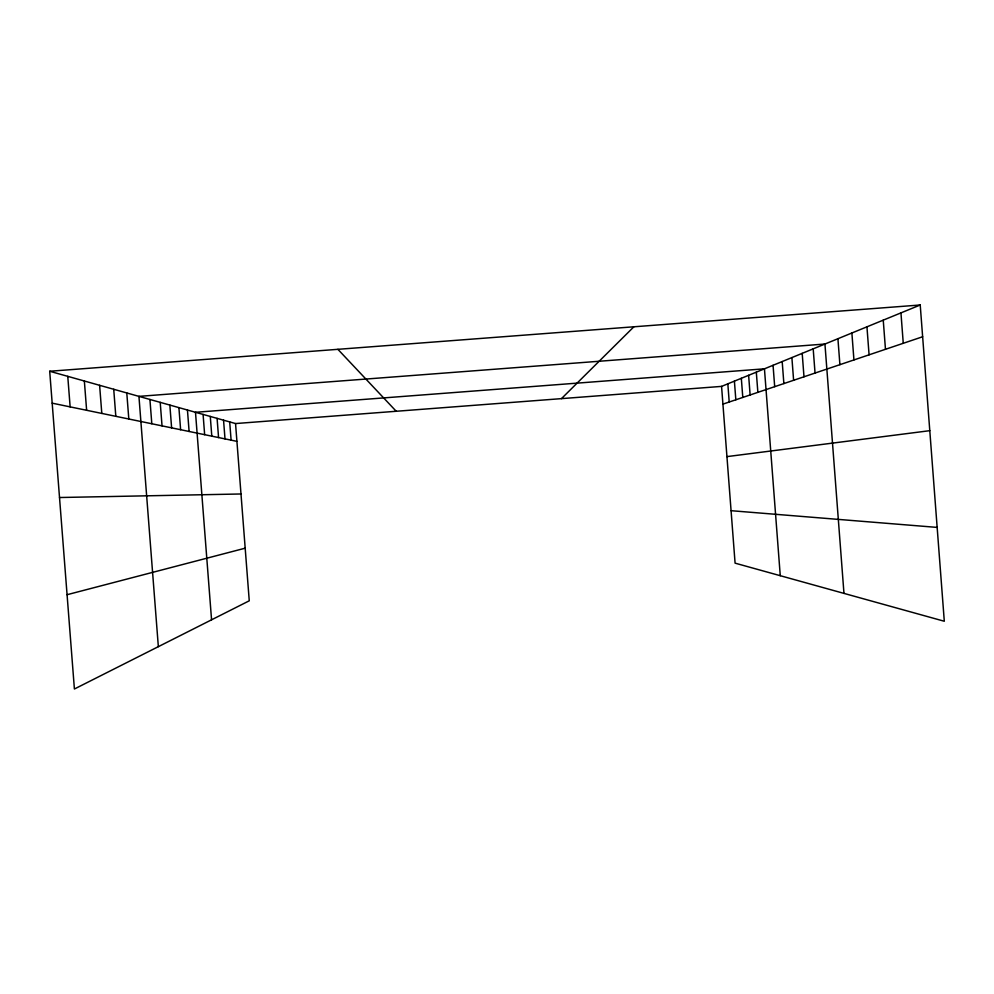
<?xml version="1.0" encoding="UTF-8"?>
<svg xmlns="http://www.w3.org/2000/svg" width="994" height="994" viewBox="0 0 994 994"><rect width="100%" height="100%" fill="white"/><g stroke="black" fill="none" stroke-linecap="round" stroke-linejoin="round"><path stroke-width="1.49" d="M561.461 398.631L633.874 326.802M721.569 386.393L920.22 304.996L944.3 621.25L735.088 563.151L721.569 386.393L235.541 423.556L49.7 371.259L74.401 689.004L249.258 600.798L235.541 423.556M722.924 404.136L922.643 336.755M67.07 594.71L245.183 548.191M726.937 456.619L929.788 430.675M49.7 371.259L920.22 304.996M59.516 497.522L240.983 493.981M731.075 510.692L937.156 527.404M52.185 403.166L236.907 441.348M337.898 349.329L396.221 411.267M229.689 421.916L231.105 440.156M223.551 420.189L225.004 438.888M217.09 418.375L218.568 437.559M210.281 416.449L211.797 436.155M203.087 414.423L204.652 434.689M211.56 619.809L195.483 412.286L764.448 368.824L780.265 575.7M187.444 410.025L189.108 431.471M178.908 407.627L180.622 429.719M169.85 405.08L171.614 427.855M160.208 402.359L162.034 425.867M149.92 399.464L151.809 423.755M158.344 646.647L138.936 396.37L824.945 344.036L843.968 593.393M126.785 392.953L128.81 419.008M113.726 389.275L115.813 416.312M99.611 385.312L101.798 413.417M84.353 381.013L86.627 410.286M67.766 376.353L70.139 406.881M900.949 312.899L903.26 343.29M883.244 320.155L885.468 349.292M866.942 326.827L869.079 354.821M851.883 333.002L853.933 359.927M837.917 338.718L839.905 364.674M813.191 348.857L815.043 373.061M802.195 353.355L803.984 376.788M791.883 357.579L793.61 380.28M782.191 361.555L783.868 383.572M773.059 365.295L774.686 386.666M756.31 372.154L757.863 392.344M748.619 375.31L750.122 394.953M741.325 378.292L742.791 397.426M734.404 381.124L735.833 399.774M727.832 383.821L729.211 402.011"/></g></svg>
